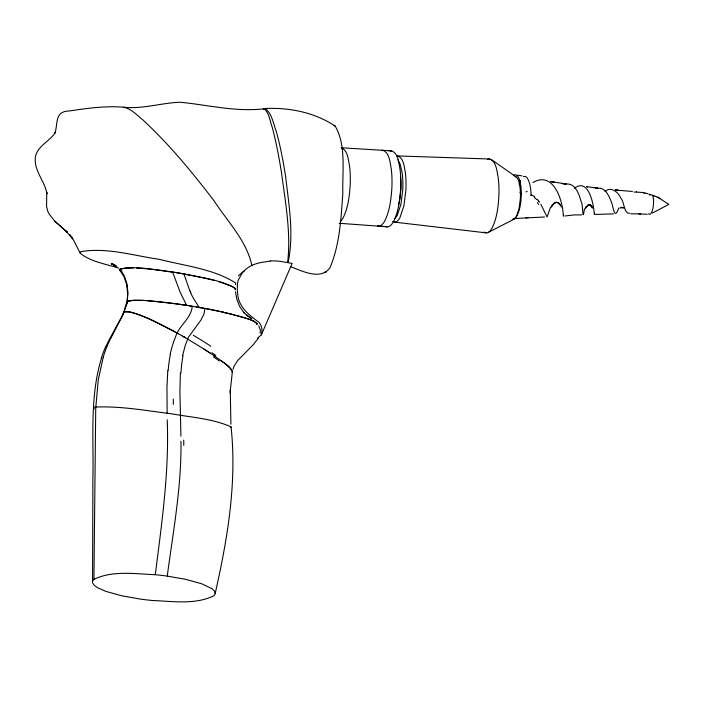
<?xml version="1.0" encoding="UTF-8"?>
<svg xmlns="http://www.w3.org/2000/svg" width="704" height="704" viewBox="0 0 704 704"><rect width="100%" height="100%" fill="white"/><g stroke="black" fill="none" stroke-linecap="round" stroke-linejoin="round"><path stroke-width="1.06" d="M230.173 393.017L230.27 390.421L230.903 424.213M94.292 408.839L93.5 407.554A3.872 1.162 2.7 0 1 94.609 407.114C120.243 405.83 145.842 410.634 171.23 413.75C191.215 417.393 212.59 418.598 231.062 426.853C237.072 482.926 227.506 538.912 215.186 593.454A29.242 8.712 2.4 0 1 213.726 595.866C194.911 604.947 172.568 601.269 152.363 600.494A92.954 27.685 2.4 0 1 140.413 599.095L122.038 595.866L105.943 591.422L97.469 587.664L94.072 585.174L92.558 582.824L92.893 478.236C93.79 438.337 89.558 397.241 101.42 358.486M92.47 581.733A29.242 8.712 2.4 0 1 93.922 579.33L95.726 408.25L98.296 379.676L103.145 357.685M230.261 390.782L232.25 372.856M251.918 265.734C246.84 241.102 227.594 221.566 214.139 200.93C192.368 172.392 169.4 144.549 143.07 120.067C137.025 115.359 131.384 108.662 123.534 107.202C105.354 105.732 87.252 108.266 69.318 110.977C54.428 111.144 58.115 123.323 54.965 133.118L55.634 131.938C49.966 141.75 35.798 146.3 35.2 158.91C34.742 171.785 44.968 181.623 46.957 193.802L46.746 192.403L46.57 206.307L47.652 211.024L49.271 214.227L54.921 221.276L67.443 232.399L54.921 221.276M180.374 372.962L179.916 391.574L180.91 436.11M232.452 371.747L230.586 368.544M167.79 370.374L166.962 387.455L167.13 413.151M93.931 579.33C112.737 570.24 135.089 573.927 155.285 574.702C161.77 523.327 169.312 471.724 167.209 419.795M260.225 333.353L260.357 330.07L258.755 325.873M155.294 574.702A92.954 27.685 2.4 0 1 167.244 576.092C173.228 531.335 181.579 486.552 180.972 441.223M563.552 215.442L563.429 216.146L563.288 215.125M126.905 301.673A6.926 2.138 4.7 0 0 126.614 302.386L127.072 303.178L127.653 294.043L126.729 284.821L124.124 276.998L119.97 270.433A7.718 2.385 4.7 0 1 120.067 269.157L125.127 267.96L133.197 267.854M134.42 300.274L127.934 301.11L123.235 314.028M287.663 262.187C291.069 232.54 285.402 202.611 281.591 173.237C279.083 157.749 276.232 142.296 272.193 127.134C269.817 121.132 269.421 112.922 264.035 108.786C235.673 112.156 208.014 104.905 180.066 102.238C161.128 102.925 142.639 109.287 123.534 107.202M126.606 302.377L124.23 310.948M182.662 355.379L185.178 345.673L188.364 337.348L201.071 319.81L204.072 313.808L204.829 308.466L198.959 307.393M594.695 213.62L594.458 214.553L594.255 213.338M170.166 354.288C171.45 348.251 173.307 342.346 175.639 336.635C179.062 325.318 191.409 318.454 192.21 306.249L189.015 305.73M584.452 209.026C582.19 224.171 583.317 204.406 581.17 201.714C579.172 194.55 575.502 182.89 566.095 184.078M398.411 205.075L399.881 198.836L400.902 189.385A25.995 8.131 -86.7 0 0 400.444 176.51M288.226 261.703C294.017 234.018 288.922 205.295 285.754 177.549C283.351 161.744 280.403 145.983 276.021 130.592C273.214 123.174 271.964 113.89 265.461 108.671L263.287 109.067L264.035 108.786M550.563 207.117L547.078 217.008L540.822 204.274M233.042 369.107L234.124 366.098L237.767 360.43L253.493 344.441L258.465 337.946M122.364 315.454L123.561 312.717M257.673 338.008L261.378 334.831L292.125 263.419L280.817 261.439A55.519 50.494 49.4 0 0 270.283 260.973M122.848 314.926L123.042 314.477M122.786 315.049L111.487 336.996M122.038 316.149L122.302 315.577M121.95 316.334L110.194 337.938A142.146 126.254 50.6 0 0 105.741 346.949M231.062 426.853L230.886 427.214A3.872 1.162 2.7 0 1 230.569 427.407M618.79 208.067C613.967 221.364 613.571 206.087 611.046 201.23C608.846 195.571 604.982 186.974 597.555 188.32M550.889 207.671L553.617 203.641L555.711 202.382L557.814 202.523L560.498 205.181L558.668 203.06L556.609 202.347L554.488 203.069L551.672 206.105L553.617 203.641L555.711 202.382L557.814 202.523L559.777 204.107L561.44 207.02M585.121 208.771L586.529 206.351L585.402 208.208L588.465 204.846L585.71 207.557L588.843 204.882L590.445 205.022L587.611 205.366L589.23 204.864L590.806 205.392L592.249 206.906L589.618 204.802L592.53 207.557L591.492 205.955L592.786 208.129M235.514 284.654L235.778 283.043C213.312 268.734 185.082 265.98 159.597 259.398C133.69 255.684 106.638 247.078 80.555 251.724L80.282 253.334C91.08 261.967 105.82 263.894 118.677 268.18M175.516 272.518C157.3 270.556 138.248 265.373 120.111 269.166L119.909 270.327L121.616 271.788M574.385 188.223C588.579 177.637 593.472 203.738 594.246 213.18M604.991 191.55C610.65 185.997 618.429 192.13 620.708 197.991C624.395 201.564 623.858 214.174 629.605 213.268M291.166 266.93C302.623 271.216 320.725 280.465 329.938 267.784C339.909 244.358 341.018 218.258 342.83 193.178C342.206 171.706 346.465 145.156 335.13 126.051C314.274 112.235 289.018 107.307 264.308 108.548M530.684 195.378L531.089 195.149A20.75 6.67 -89.5 0 0 523.362 176.739M652.458 213.004L668.8 204.424L657.976 197.278L659.868 198.554M532.893 182.565C553.238 170.562 562.602 199.857 563.279 214.993M514.202 219.12L488.462 232.285M657.923 197.384L657.29 197.481M187.431 305.483L186.639 305.36A200.244 61.882 4.7 0 0 176.977 303.908L146.37 300.582A63.175 19.527 4.7 0 0 143.088 300.397L132.484 300.37L127.186 301.47L127.961 292.53L126.931 283.589L124.274 275.757L120.111 269.166M619.863 208.058L623.075 207.513L621.086 207.319L623.814 208.094M595.584 214.456L613.536 213.866M564.872 215.978L574.059 214.922L581.689 214.887M324.975 272.263L326.207 272.043M636.416 192.051L643.694 192.579M270.301 261.087L261.122 262.513A74.307 67.584 49.4 0 0 258.025 263.208L254.417 264.308A33.299 30.29 49.4 0 0 242.334 272.844L238.392 279.875A23.707 21.56 49.4 0 0 237.424 284.354L237.292 289.423A44.748 40.691 49.4 0 0 237.662 293.286C238.19 306.821 249.04 315.066 258.914 322.265A11.255 10.243 49.4 0 1 261.774 328.319L261.95 331.144A19.096 17.371 49.4 0 1 261.369 334.822M544.614 216.999L515.882 218.46M596.587 187.898L587.118 186.754M526.574 217.712L525.914 217.747L528.22 217.615M597.353 187.959L595.751 188.038L597.766 187.986L596.174 187.898M638.889 213.937L640.622 213.875L630.74 213.822M565.726 183.718L564.15 183.709L566.21 183.806M397.901 155.954L489.738 158.998C496.531 161.665 496.742 170.94 498.133 177.082A39.723 12.417 -86.7 0 1 498.837 196.768C498.15 207.302 496.91 218.161 492.202 227.753A32.542 10.173 -86.7 0 1 486.165 232.927M565.092 183.718L561.924 183.568L565.532 183.92L550.968 181.535L554.18 182.239L551.549 181.562M639.232 213.928L647.328 214.236M632.421 191.479L617.83 190.23M593.507 187.695L594.141 187.722M341.229 147.77L391.635 150.85C398.578 153.613 398.675 163.134 400.048 169.426A40.832 12.663 -86.2 0 1 400.594 189.64C399.802 200.482 398.438 211.631 393.554 221.478A33.449 10.375 -86.2 0 1 387.35 226.794L377.494 225.94M145.147 300.502L149.301 300.784M136.673 268.004C162.967 269.773 189.077 274.19 214.658 280.509M387.244 150.55L391.635 150.85A33.449 10.375 -86.2 0 0 390.562 150.938M615.287 190.001L618.174 190.326M339.17 223.274L387.35 226.794L386.276 226.53M394.451 222.121L485.408 232.778M165.862 302.438L169.963 302.949M170.993 303.09L189.209 305.765M167.244 576.092L185.618 579.322L201.714 583.774L212.115 588.79L214.57 591.219L215.186 593.454M617.091 190.186L615.657 189.966L617.452 190.379M189.816 305.853L193.01 306.381M176.238 272.633L181.201 273.469M192.984 306.372L196.187 306.909M517.634 175.138L521.946 175.877M196.134 306.9L196.979 307.05M196.918 307.041L197.771 307.182M197.701 307.173L198.563 307.322M181.896 273.583C199.716 277.631 219.243 279.048 235.206 288.376A7.718 2.385 4.7 0 1 235.11 289.643L235.268 288.473L232.091 286.238L218.46 281.538M198.484 307.305L199.267 307.446L193.758 298.892A39.556 38.87 -17 0 1 192.694 297.088L190.678 292.908M586.502 186.648L587.532 186.842L586.925 186.718M152.75 320.54L146.256 317.636A55.757 21.402 25.2 0 0 136.022 313.729L128.48 311.714L124.15 311.793A7.146 2.754 25.2 0 0 123.464 312.374A7.876 3.027 25.2 0 0 123.35 313.236L123.552 313.887M129.906 311.986L124.15 311.793A7.11 2.737 25.2 0 0 123.464 312.374M130.011 312.004L130.486 312.118A28.195 10.85 25.2 0 1 134.983 313.368L135.362 313.482M222.948 312.198L234.511 314.978M616.739 190.098L618.508 190.52M515.064 176.431C519.015 177.989 519.138 183.383 519.948 186.956A23.091 7.225 -86.7 0 1 520.353 198.396L519.059 208.762L516.498 216.41A18.92 5.914 -86.7 0 1 512.987 219.419L512.371 219.27M486.165 232.927L484.053 232.038M341.246 147.831C348.128 150.568 348.225 160.01 349.58 166.232A40.436 12.549 -86.2 0 1 350.126 186.261C349.342 196.988 347.987 208.032 343.147 217.791A33.123 10.278 -86.2 0 1 341.114 220.818M657.906 197.234L654.201 196.002M644.714 192.834L647.847 193.741M236.078 315.383C242.986 317.865 251.495 318.551 257.022 323.69M653.585 195.712L648.956 194.093M550.862 181.421L552.138 181.773M135.74 313.606L136.321 313.799A46.922 18.066 25.2 0 1 139.392 314.89L146.106 317.566A76.886 29.594 25.2 0 1 151.334 319.889L153.428 320.857A148.544 57.182 25.2 0 1 171.635 330.132M333.907 125.62L335.13 126.051M115.421 265.267L111.285 263.657L114.101 264.845M114.77 265.646L112.499 264.07L116.081 266.526L111.487 263.586L114.118 264.827M153.182 320.742L172.999 330.845M253.924 321.314L256.934 323.488M171.653 330.114L174.24 331.522M173.413 331.065L176.035 332.508M174.654 331.742L182.855 336.283M177.443 333.291L178.103 333.652M112.253 264.009L116.89 266.57L111.487 263.586M182.556 336.116L184.158 337.022M183.339 336.565L183.832 336.838M184.026 336.943L184.642 337.295M184.51 337.225L185.645 337.867M185.803 337.955L203.227 348.586A191.585 73.753 25.2 0 1 212.837 354.895L219.806 359.77A100.276 38.597 25.2 0 1 222.561 361.803M392.691 221.346L394.583 222.138A29.137 9.108 -86.7 0 0 399.986 217.51L403.929 205.726L405.926 189.763A35.57 11.123 -86.7 0 0 405.293 172.146C404.052 166.637 403.867 158.33 397.769 155.945A29.137 9.108 -86.7 0 0 396.836 156.024M204.002 349.078L210.346 353.223M121.801 271.894L119.97 270.433M214.236 355.854L215.002 356.382M491.234 159.465L516.657 177.276M250.941 318.138L246.55 315.022L251.944 318.842M534.318 196.759L534.794 197.111M221.003 360.642L223.265 362.331M223.177 362.261L229.759 367.726A23.558 9.152 24.9 0 1 230.639 368.544M247.544 315.744L243.47 312.215L244.024 312.866L239.483 306.196L236.782 299.094L235.488 291.658M67.443 232.399L65.622 230.78L72.758 238.762L69.643 234.634L73.77 240.548L80.282 253.334M228.545 366.608L232.118 370.418A6.758 2.614 25.3 0 1 232.487 371.386A4.136 1.593 25.2 0 1 232.162 372.073M521.286 193.873L519.957 192.271M537.161 199.294L538.516 200.895M538.947 201.467L539.484 202.206M397.848 159.843L400.154 164.173L402.204 173.246A32.868 10.278 -86.7 0 1 402.794 189.526L400.946 204.283L397.294 215.16A26.928 8.422 -86.7 0 1 394.838 218.442M186.639 305.36L180.25 292.468L172.603 272.052M189.93 291.174L183.955 273.944M123.552 313.878L123.341 313.236M173.342 404.334A195.888 18.885 -88.9 0 1 173.316 399.203M183.744 440.097A194.313 50.776 82 0 1 183.77 445.412M124.414 311.133A21.877 11.238 -82.2 0 1 123.719 312.928M126.738 302.711A7.269 2.244 4.7 0 1 127.978 301.057M134.385 300.247A41.43 12.804 4.7 0 1 145.147 300.538M149.301 300.802A118.043 36.458 4.7 0 1 165.836 302.491M204.97 308.361A203.518 63.008 4.7 0 1 223.124 312.101M253.942 321.314A35.966 11.114 4.7 0 0 250.307 319.774L244.543 317.803A100.241 31.002 4.7 0 0 236.368 315.48L231.616 314.248A195.114 60.289 4.7 0 0 199.232 307.472M257.013 323.69A6.802 2.103 4.7 0 1 256.802 324.518A7.084 2.191 4.7 0 0 256.907 323.479M193.327 335.271A220.422 90.094 24.7 0 1 210.76 346.174M232.17 372.082A4.752 1.822 25.2 0 1 231.942 372.17A4.567 1.76 25.2 0 0 232.514 371.774M224.189 362.754A52.043 19.51 25.6 0 1 228.923 366.617M213.479 356.875A124.027 47.784 25.3 0 1 219.384 361.02M211.878 352.722A169.585 63.615 25.5 0 1 215.829 355.397M190.89 292.802A87.965 84.207 -77.3 0 1 190.15 291.069M111.443 336.961A141.671 127.389 47.5 0 0 107.175 346.042A141.935 127.521 48.1 0 0 103.057 357.641M101.218 358.398A140.571 124.643 51.5 0 1 105.591 346.87M180.99 373.014A139.911 133.434 37.6 0 1 183.04 355.458M168.186 370.418A143.986 137.236 33.3 0 1 170.394 354.341M381.779 150.348A33.449 10.375 -86.2 0 1 382.853 150.251C389.796 153.023 389.893 162.545 391.266 168.837A40.832 12.663 -86.2 0 1 391.811 189.05C391.019 199.892 389.655 211.042 384.771 220.889A33.449 10.375 -86.2 0 1 378.567 226.204M513.357 175.595A21.956 6.934 -87.1 0 1 521.303 193.468A21.956 6.934 -87.1 0 1 513.445 218.636M654.051 195.8A12.646 4.453 44.5 0 1 653.506 195.527M652.678 195.219A10.85 3.414 -87.2 0 1 652.802 208.947A10.85 3.414 -87.2 0 1 648.463 213.646M525.994 191.99A28.811 1.954 -32 0 1 527.182 191.259M649.194 194.867A24.438 0.88 17.7 0 1 649.818 195.07M643.79 193.178A24.156 13.121 25.2 0 1 644.776 193.433M634.084 192.148A19.07 16.914 76.2 0 1 636.407 191.937M537.319 202.576A28.776 15.33 39.4 0 1 538.613 204.415M538.296 200.992A28.486 21.19 25.8 0 1 538.736 201.555M534.362 197.613A20.891 19.026 -4.8 0 1 536.765 199.628M531.124 195.034A12.443 11.642 -79.1 0 1 534.442 196.566M519.182 184.818A20.75 6.67 -89.5 0 1 520.634 180.4M238.471 275.968A33.299 30.29 49.4 0 1 244.658 270.706M487.652 159.5A32.542 10.173 -86.7 0 1 489.729 158.99M595.778 187.88L597.379 188.276L595.778 187.88"/></g></svg>
